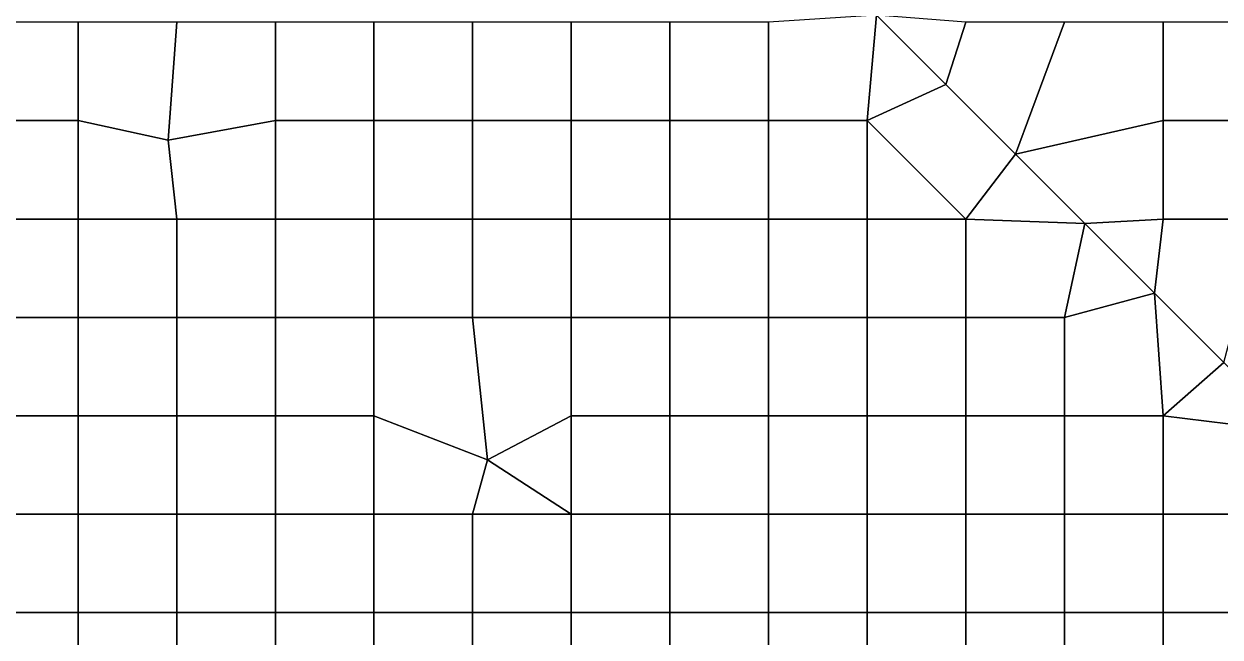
# Model space of a CAD drawing. Extents: x -13 to 39.3, y -26.5 to 20.6.
# Drawn here: x -0.68 to 5.41, y -8.11 to -4.99 of the extents above; entities that cross this region are included whole.
import ezdxf

# ---------------------------------------------------------------- set-up
doc = ezdxf.new("R2010")
doc.units = 0
doc.layers.add('BARS', color=1, linetype='CONTINUOUS')
doc.layers.add('FACES', color=5, linetype='CONTINUOUS')

msp = doc.modelspace()

# ---------------------------------------------------------------- linework, layer by layer
at = {"layer": 'BARS'}
for p, q in [((4.01066, -5.3033), (3.65711, -4.94975)), ((4.01066, -5.3033, 3.3), (3.65711, -4.94975, 3.3)), ((4.36421, -5.65685), (4.01066, -5.3033)), ((4.36421, -5.65685, 3.3), (4.01066, -5.3033, 3.3)), ((4.71777, -6.01041), (4.36421, -5.65685)), ((4.71777, -6.01041, 3.3), (4.36421, -5.65685, 3.3)), ((5.07132, -6.36396), (4.71777, -6.01041)), ((5.07132, -6.36396, 3.3), (4.71777, -6.01041, 3.3)), ((5.42487, -6.71751), (5.07132, -6.36396)), ((5.42487, -6.71751, 3.3), (5.07132, -6.36396, 3.3)), ((1.67721, -7.21249), (1.67721, -7.21249, 0.66)), ((1.67721, -7.21249, 0.66), (1.67721, -7.21249, 1.32)), ((1.67721, -7.21249, 1.32), (1.67721, -7.21249, 1.98)), ((1.67721, -7.21249, 1.98), (1.67721, -7.21249, 2.64)), ((1.67721, -7.21249, 2.64), (1.67721, -7.21249, 3.3))]:
    msp.add_line(p, q, dxfattribs=at)
at = {"layer": 'FACES'}
for points in [[(-0.407065, -4.98608), (-0.909178, -4.98608), (-0.909178, -5.48679), (-0.407065, -5.48679)], [(-0.407065, -4.98608, 3.3), (-0.909178, -4.98608, 3.3), (-0.909178, -5.48679, 3.3), (-0.407065, -5.48679, 3.3)], [(0.095049, -4.98608), (-0.407065, -4.98608), (-0.407065, -5.48679), (0.050862, -5.58614)], [(0.095049, -4.98608, 3.3), (-0.407065, -4.98608, 3.3), (-0.407065, -5.48679, 3.3), (0.050862, -5.58614, 3.3)], [(0.597162, -4.98608), (0.095049, -4.98608), (0.050862, -5.58614), (0.597162, -5.48679)], [(0.597162, -4.98608, 3.3), (0.095049, -4.98608, 3.3), (0.050862, -5.58614, 3.3), (0.597162, -5.48679, 3.3)], [(1.09928, -4.98608), (0.597162, -4.98608), (0.597162, -5.48679), (1.09928, -5.48679)], [(1.09928, -4.98608, 3.3), (0.597162, -4.98608, 3.3), (0.597162, -5.48679, 3.3), (1.09928, -5.48679, 3.3)], [(1.60139, -4.98608), (1.09928, -4.98608), (1.09928, -5.48679), (1.60139, -5.48679)], [(1.60139, -4.98608, 3.3), (1.09928, -4.98608, 3.3), (1.09928, -5.48679, 3.3), (1.60139, -5.48679, 3.3)], [(2.1035, -4.98608), (1.60139, -4.98608), (1.60139, -5.48679), (2.1035, -5.48679)], [(2.1035, -4.98608, 3.3), (1.60139, -4.98608, 3.3), (1.60139, -5.48679, 3.3), (2.1035, -5.48679, 3.3)], [(2.60562, -4.98608), (2.1035, -4.98608), (2.1035, -5.48679), (2.60562, -5.48679)], [(2.60562, -4.98608, 3.3), (2.1035, -4.98608, 3.3), (2.1035, -5.48679, 3.3), (2.60562, -5.48679, 3.3)], [(3.10773, -4.98608), (2.60562, -4.98608), (2.60562, -5.48679), (3.10773, -5.48679)], [(3.10773, -4.98608, 3.3), (2.60562, -4.98608, 3.3), (2.60562, -5.48679, 3.3), (3.10773, -5.48679, 3.3)], [(3.60984, -5.48679), (3.65711, -4.94975), (3.10773, -4.98608), (3.10773, -5.48679)], [(3.60984, -5.48679, 3.3), (3.65711, -4.94975, 3.3), (3.10773, -4.98608, 3.3), (3.10773, -5.48679, 3.3)], [(4.01066, -5.3033), (3.65711, -4.94975), (3.60984, -5.48679)], [(4.01066, -5.3033, 3.3), (3.65711, -4.94975, 3.3), (3.60984, -5.48679, 3.3)], [(4.11196, -4.98608), (3.65711, -4.94975), (4.01066, -5.3033)], [(4.01066, -5.3033, 0.66), (4.01066, -5.3033), (3.65711, -4.94975), (3.65711, -4.94975, 0.66)], [(4.01066, -5.3033, 0.66), (3.65711, -4.94975, 0.66), (3.65711, -4.94975, 1.32), (4.01066, -5.3033, 1.32)], [(4.01066, -5.3033, 1.32), (3.65711, -4.94975, 1.32), (3.65711, -4.94975, 1.98), (4.01066, -5.3033, 1.98)], [(4.01066, -5.3033, 1.98), (3.65711, -4.94975, 1.98), (3.65711, -4.94975, 2.64), (4.01066, -5.3033, 2.64)], [(4.01066, -5.3033, 2.64), (3.65711, -4.94975, 2.64), (3.65711, -4.94975, 3.3), (4.01066, -5.3033, 3.3)], [(4.11196, -4.98608, 3.3), (3.65711, -4.94975, 3.3), (4.01066, -5.3033, 3.3)], [(4.61407, -4.98608), (4.11196, -4.98608), (4.01066, -5.3033), (4.36421, -5.65685)], [(4.61407, -4.98608, 3.3), (4.11196, -4.98608, 3.3), (4.01066, -5.3033, 3.3), (4.36421, -5.65685, 3.3)], [(5.11618, -4.98608), (4.61407, -4.98608), (4.36421, -5.65685), (5.11618, -5.48679)], [(5.11618, -4.98608, 3.3), (4.61407, -4.98608, 3.3), (4.36421, -5.65685, 3.3), (5.11618, -5.48679, 3.3)], [(5.6183, -4.98608), (5.11618, -4.98608), (5.11618, -5.48679), (5.6183, -5.48679)], [(5.6183, -4.98608, 3.3), (5.11618, -4.98608, 3.3), (5.11618, -5.48679, 3.3), (5.6183, -5.48679, 3.3)], [(4.36421, -5.65685), (4.01066, -5.3033), (3.60984, -5.48679), (4.11196, -5.9875)], [(4.36421, -5.65685, 3.3), (4.01066, -5.3033, 3.3), (3.60984, -5.48679, 3.3), (4.11196, -5.9875, 3.3)], [(4.36421, -5.65685, 0.66), (4.36421, -5.65685), (4.01066, -5.3033), (4.01066, -5.3033, 0.66)], [(4.36421, -5.65685, 0.66), (4.01066, -5.3033, 0.66), (4.01066, -5.3033, 1.32), (4.36421, -5.65685, 1.32)], [(4.36421, -5.65685, 1.32), (4.01066, -5.3033, 1.32), (4.01066, -5.3033, 1.98), (4.36421, -5.65685, 1.98)], [(4.36421, -5.65685, 1.98), (4.01066, -5.3033, 1.98), (4.01066, -5.3033, 2.64), (4.36421, -5.65685, 2.64)], [(4.36421, -5.65685, 2.64), (4.01066, -5.3033, 2.64), (4.01066, -5.3033, 3.3), (4.36421, -5.65685, 3.3)], [(-0.407065, -5.48679), (-0.909178, -5.48679), (-0.909178, -5.9875), (-0.407065, -5.9875)], [(-0.407065, -5.48679, 3.3), (-0.909178, -5.48679, 3.3), (-0.909178, -5.9875, 3.3), (-0.407065, -5.9875, 3.3)], [(0.050862, -5.58614), (-0.407065, -5.48679), (-0.407065, -5.9875), (0.095049, -5.9875)], [(0.050862, -5.58614, 3.3), (-0.407065, -5.48679, 3.3), (-0.407065, -5.9875, 3.3), (0.095049, -5.9875, 3.3)], [(0.597162, -5.48679), (0.050862, -5.58614), (0.095049, -5.9875), (0.597162, -5.9875)], [(0.597162, -5.48679, 3.3), (0.050862, -5.58614, 3.3), (0.095049, -5.9875, 3.3), (0.597162, -5.9875, 3.3)], [(1.09928, -5.48679), (0.597162, -5.48679), (0.597162, -5.9875), (1.09928, -5.9875)], [(1.09928, -5.48679, 3.3), (0.597162, -5.48679, 3.3), (0.597162, -5.9875, 3.3), (1.09928, -5.9875, 3.3)], [(1.60139, -5.48679), (1.09928, -5.48679), (1.09928, -5.9875), (1.60139, -5.9875)], [(1.60139, -5.48679, 3.3), (1.09928, -5.48679, 3.3), (1.09928, -5.9875, 3.3), (1.60139, -5.9875, 3.3)], [(2.1035, -5.48679), (1.60139, -5.48679), (1.60139, -5.9875), (2.1035, -5.9875)], [(2.1035, -5.48679, 3.3), (1.60139, -5.48679, 3.3), (1.60139, -5.9875, 3.3), (2.1035, -5.9875, 3.3)], [(2.60562, -5.48679), (2.1035, -5.48679), (2.1035, -5.9875), (2.60562, -5.9875)], [(2.60562, -5.48679, 3.3), (2.1035, -5.48679, 3.3), (2.1035, -5.9875, 3.3), (2.60562, -5.9875, 3.3)], [(3.10773, -5.48679), (2.60562, -5.48679), (2.60562, -5.9875), (3.10773, -5.9875)], [(3.10773, -5.48679, 3.3), (2.60562, -5.48679, 3.3), (2.60562, -5.9875, 3.3), (3.10773, -5.9875, 3.3)], [(3.60984, -5.48679), (3.10773, -5.48679), (3.10773, -5.9875), (3.60984, -5.9875)], [(3.60984, -5.48679, 3.3), (3.10773, -5.48679, 3.3), (3.10773, -5.9875, 3.3), (3.60984, -5.9875, 3.3)], [(4.11196, -5.9875), (3.60984, -5.48679), (3.60984, -5.9875)], [(4.11196, -5.9875, 3.3), (3.60984, -5.48679, 3.3), (3.60984, -5.9875, 3.3)], [(5.11618, -5.48679), (4.36421, -5.65685), (4.71777, -6.01041), (5.11618, -5.9875)], [(5.11618, -5.48679, 3.3), (4.36421, -5.65685, 3.3), (4.71777, -6.01041, 3.3), (5.11618, -5.9875, 3.3)], [(5.6183, -5.48679), (5.11618, -5.48679), (5.11618, -5.9875), (5.6183, -5.9875)], [(5.6183, -5.48679, 3.3), (5.11618, -5.48679, 3.3), (5.11618, -5.9875, 3.3), (5.6183, -5.9875, 3.3)], [(4.71777, -6.01041), (4.36421, -5.65685), (4.11196, -5.9875)], [(4.71777, -6.01041, 3.3), (4.36421, -5.65685, 3.3), (4.11196, -5.9875, 3.3)], [(4.71777, -6.01041, 0.66), (4.71777, -6.01041), (4.36421, -5.65685), (4.36421, -5.65685, 0.66)], [(4.71777, -6.01041, 0.66), (4.36421, -5.65685, 0.66), (4.36421, -5.65685, 1.32), (4.71777, -6.01041, 1.32)], [(4.71777, -6.01041, 1.32), (4.36421, -5.65685, 1.32), (4.36421, -5.65685, 1.98), (4.71777, -6.01041, 1.98)], [(4.71777, -6.01041, 1.98), (4.36421, -5.65685, 1.98), (4.36421, -5.65685, 2.64), (4.71777, -6.01041, 2.64)], [(4.71777, -6.01041, 2.64), (4.36421, -5.65685, 2.64), (4.36421, -5.65685, 3.3), (4.71777, -6.01041, 3.3)], [(-0.407065, -5.9875), (-0.909178, -5.9875), (-0.909178, -6.4882), (-0.407065, -6.4882)], [(-0.407065, -5.9875, 3.3), (-0.909178, -5.9875, 3.3), (-0.909178, -6.4882, 3.3), (-0.407065, -6.4882, 3.3)], [(0.095049, -5.9875), (-0.407065, -5.9875), (-0.407065, -6.4882), (0.095049, -6.4882)], [(0.095049, -5.9875, 3.3), (-0.407065, -5.9875, 3.3), (-0.407065, -6.4882, 3.3), (0.095049, -6.4882, 3.3)], [(0.597162, -5.9875), (0.095049, -5.9875), (0.095049, -6.4882), (0.597162, -6.4882)], [(0.597162, -5.9875, 3.3), (0.095049, -5.9875, 3.3), (0.095049, -6.4882, 3.3), (0.597162, -6.4882, 3.3)], [(1.09928, -5.9875), (0.597162, -5.9875), (0.597162, -6.4882), (1.09928, -6.4882)], [(1.09928, -5.9875, 3.3), (0.597162, -5.9875, 3.3), (0.597162, -6.4882, 3.3), (1.09928, -6.4882, 3.3)], [(1.60139, -5.9875), (1.09928, -5.9875), (1.09928, -6.4882), (1.60139, -6.4882)], [(1.60139, -5.9875, 3.3), (1.09928, -5.9875, 3.3), (1.09928, -6.4882, 3.3), (1.60139, -6.4882, 3.3)], [(2.1035, -5.9875), (1.60139, -5.9875), (1.60139, -6.4882), (2.1035, -6.4882)], [(2.1035, -5.9875, 3.3), (1.60139, -5.9875, 3.3), (1.60139, -6.4882, 3.3), (2.1035, -6.4882, 3.3)], [(2.60562, -5.9875), (2.1035, -5.9875), (2.1035, -6.4882), (2.60562, -6.4882)], [(2.60562, -5.9875, 3.3), (2.1035, -5.9875, 3.3), (2.1035, -6.4882, 3.3), (2.60562, -6.4882, 3.3)], [(3.10773, -5.9875), (2.60562, -5.9875), (2.60562, -6.4882), (3.10773, -6.4882)], [(3.10773, -5.9875, 3.3), (2.60562, -5.9875, 3.3), (2.60562, -6.4882, 3.3), (3.10773, -6.4882, 3.3)], [(3.60984, -5.9875), (3.10773, -5.9875), (3.10773, -6.4882), (3.60984, -6.4882)], [(3.60984, -5.9875, 3.3), (3.10773, -5.9875, 3.3), (3.10773, -6.4882, 3.3), (3.60984, -6.4882, 3.3)], [(4.11196, -5.9875), (3.60984, -5.9875), (3.60984, -6.4882), (4.11196, -6.4882)], [(4.11196, -5.9875, 3.3), (3.60984, -5.9875, 3.3), (3.60984, -6.4882, 3.3), (4.11196, -6.4882, 3.3)], [(4.71777, -6.01041), (4.11196, -5.9875), (4.11196, -6.4882), (4.61407, -6.4882)], [(4.71777, -6.01041, 3.3), (4.11196, -5.9875, 3.3), (4.11196, -6.4882, 3.3), (4.61407, -6.4882, 3.3)], [(5.07132, -6.36396), (4.71777, -6.01041), (4.61407, -6.4882)], [(5.07132, -6.36396, 3.3), (4.71777, -6.01041, 3.3), (4.61407, -6.4882, 3.3)], [(5.07132, -6.36396), (5.11618, -5.9875), (4.71777, -6.01041)], [(5.07132, -6.36396, 3.3), (5.11618, -5.9875, 3.3), (4.71777, -6.01041, 3.3)], [(5.07132, -6.36396, 0.66), (5.07132, -6.36396), (4.71777, -6.01041), (4.71777, -6.01041, 0.66)], [(5.07132, -6.36396, 0.66), (4.71777, -6.01041, 0.66), (4.71777, -6.01041, 1.32), (5.07132, -6.36396, 1.32)], [(5.07132, -6.36396, 1.32), (4.71777, -6.01041, 1.32), (4.71777, -6.01041, 1.98), (5.07132, -6.36396, 1.98)], [(5.07132, -6.36396, 1.98), (4.71777, -6.01041, 1.98), (4.71777, -6.01041, 2.64), (5.07132, -6.36396, 2.64)], [(5.07132, -6.36396, 2.64), (4.71777, -6.01041, 2.64), (4.71777, -6.01041, 3.3), (5.07132, -6.36396, 3.3)], [(5.42487, -6.71751), (5.6183, -5.9875), (5.11618, -5.9875), (5.07132, -6.36396)], [(5.42487, -6.71751, 3.3), (5.6183, -5.9875, 3.3), (5.11618, -5.9875, 3.3), (5.07132, -6.36396, 3.3)], [(5.11618, -6.98891), (5.07132, -6.36396), (4.61407, -6.4882), (4.61407, -6.98891)], [(5.11618, -6.98891, 3.3), (5.07132, -6.36396, 3.3), (4.61407, -6.4882, 3.3), (4.61407, -6.98891, 3.3)], [(5.42487, -6.71751), (5.07132, -6.36396), (5.11618, -6.98891)], [(5.42487, -6.71751, 0.66), (5.42487, -6.71751), (5.07132, -6.36396), (5.07132, -6.36396, 0.66)], [(5.42487, -6.71751, 0.66), (5.07132, -6.36396, 0.66), (5.07132, -6.36396, 1.32), (5.42487, -6.71751, 1.32)], [(5.42487, -6.71751, 1.32), (5.07132, -6.36396, 1.32), (5.07132, -6.36396, 1.98), (5.42487, -6.71751, 1.98)], [(5.42487, -6.71751, 1.98), (5.07132, -6.36396, 1.98), (5.07132, -6.36396, 2.64), (5.42487, -6.71751, 2.64)], [(5.42487, -6.71751, 2.64), (5.07132, -6.36396, 2.64), (5.07132, -6.36396, 3.3), (5.42487, -6.71751, 3.3)], [(5.42487, -6.71751, 3.3), (5.07132, -6.36396, 3.3), (5.11618, -6.98891, 3.3)], [(-0.407065, -6.4882), (-0.909178, -6.4882), (-0.909178, -6.98891), (-0.407065, -6.98891)], [(-0.407065, -6.4882, 3.3), (-0.909178, -6.4882, 3.3), (-0.909178, -6.98891, 3.3), (-0.407065, -6.98891, 3.3)], [(0.095049, -6.4882), (-0.407065, -6.4882), (-0.407065, -6.98891), (0.095049, -6.98891)], [(0.095049, -6.4882, 3.3), (-0.407065, -6.4882, 3.3), (-0.407065, -6.98891, 3.3), (0.095049, -6.98891, 3.3)], [(0.597162, -6.4882), (0.095049, -6.4882), (0.095049, -6.98891), (0.597162, -6.98891)], [(0.597162, -6.4882, 3.3), (0.095049, -6.4882, 3.3), (0.095049, -6.98891, 3.3), (0.597162, -6.98891, 3.3)], [(1.09928, -6.4882), (0.597162, -6.4882), (0.597162, -6.98891), (1.09928, -6.98891)], [(1.09928, -6.4882, 3.3), (0.597162, -6.4882, 3.3), (0.597162, -6.98891, 3.3), (1.09928, -6.98891, 3.3)], [(1.67721, -7.21249), (1.60139, -6.4882), (1.09928, -6.4882), (1.09928, -6.98891)], [(1.67721, -7.21249, 3.3), (1.60139, -6.4882, 3.3), (1.09928, -6.4882, 3.3), (1.09928, -6.98891, 3.3)], [(2.1035, -6.98891), (2.1035, -6.4882), (1.60139, -6.4882), (1.67721, -7.21249)], [(2.1035, -6.98891, 3.3), (2.1035, -6.4882, 3.3), (1.60139, -6.4882, 3.3), (1.67721, -7.21249, 3.3)], [(2.60562, -6.4882), (2.1035, -6.4882), (2.1035, -6.98891), (2.60562, -6.98891)], [(2.60562, -6.4882, 3.3), (2.1035, -6.4882, 3.3), (2.1035, -6.98891, 3.3), (2.60562, -6.98891, 3.3)], [(3.10773, -6.4882), (2.60562, -6.4882), (2.60562, -6.98891), (3.10773, -6.98891)], [(3.10773, -6.4882, 3.3), (2.60562, -6.4882, 3.3), (2.60562, -6.98891, 3.3), (3.10773, -6.98891, 3.3)], [(3.60984, -6.4882), (3.10773, -6.4882), (3.10773, -6.98891), (3.60984, -6.98891)], [(3.60984, -6.4882, 3.3), (3.10773, -6.4882, 3.3), (3.10773, -6.98891, 3.3), (3.60984, -6.98891, 3.3)], [(4.11196, -6.4882), (3.60984, -6.4882), (3.60984, -6.98891), (4.11196, -6.98891)], [(4.11196, -6.4882, 3.3), (3.60984, -6.4882, 3.3), (3.60984, -6.98891, 3.3), (4.11196, -6.98891, 3.3)], [(4.61407, -6.4882), (4.11196, -6.4882), (4.11196, -6.98891), (4.61407, -6.98891)], [(4.61407, -6.4882, 3.3), (4.11196, -6.4882, 3.3), (4.11196, -6.98891, 3.3), (4.61407, -6.98891, 3.3)], [(5.77843, -7.07107), (5.42487, -6.71751), (5.11618, -6.98891)], [(5.77843, -7.07107, 3.3), (5.42487, -6.71751, 3.3), (5.11618, -6.98891, 3.3)], [(-0.407065, -6.98891), (-0.909178, -6.98891), (-0.909178, -7.48962), (-0.407065, -7.48962)], [(-0.407065, -6.98891, 3.3), (-0.909178, -6.98891, 3.3), (-0.909178, -7.48962, 3.3), (-0.407065, -7.48962, 3.3)], [(0.095049, -6.98891), (-0.407065, -6.98891), (-0.407065, -7.48962), (0.095049, -7.48962)], [(0.095049, -6.98891, 3.3), (-0.407065, -6.98891, 3.3), (-0.407065, -7.48962, 3.3), (0.095049, -7.48962, 3.3)], [(0.597162, -6.98891), (0.095049, -6.98891), (0.095049, -7.48962), (0.597162, -7.48962)], [(0.597162, -6.98891, 3.3), (0.095049, -6.98891, 3.3), (0.095049, -7.48962, 3.3), (0.597162, -7.48962, 3.3)], [(1.09928, -6.98891), (0.597162, -6.98891), (0.597162, -7.48962), (1.09928, -7.48962)], [(1.09928, -6.98891, 3.3), (0.597162, -6.98891, 3.3), (0.597162, -7.48962, 3.3), (1.09928, -7.48962, 3.3)], [(1.67721, -7.21249), (1.09928, -6.98891), (1.09928, -7.48962), (1.60139, -7.48962)], [(1.67721, -7.21249, 3.3), (1.09928, -6.98891, 3.3), (1.09928, -7.48962, 3.3), (1.60139, -7.48962, 3.3)], [(2.1035, -7.48962), (2.1035, -6.98891), (1.67721, -7.21249)], [(2.1035, -7.48962, 3.3), (2.1035, -6.98891, 3.3), (1.67721, -7.21249, 3.3)], [(2.60562, -6.98891), (2.1035, -6.98891), (2.1035, -7.48962), (2.60562, -7.48962)], [(2.60562, -6.98891, 3.3), (2.1035, -6.98891, 3.3), (2.1035, -7.48962, 3.3), (2.60562, -7.48962, 3.3)], [(3.10773, -6.98891), (2.60562, -6.98891), (2.60562, -7.48962), (3.10773, -7.48962)], [(3.10773, -6.98891, 3.3), (2.60562, -6.98891, 3.3), (2.60562, -7.48962, 3.3), (3.10773, -7.48962, 3.3)], [(3.60984, -6.98891), (3.10773, -6.98891), (3.10773, -7.48962), (3.60984, -7.48962)], [(3.60984, -6.98891, 3.3), (3.10773, -6.98891, 3.3), (3.10773, -7.48962, 3.3), (3.60984, -7.48962, 3.3)], [(4.11196, -6.98891), (3.60984, -6.98891), (3.60984, -7.48962), (4.11196, -7.48962)], [(4.11196, -6.98891, 3.3), (3.60984, -6.98891, 3.3), (3.60984, -7.48962, 3.3), (4.11196, -7.48962, 3.3)], [(4.61407, -6.98891), (4.11196, -6.98891), (4.11196, -7.48962), (4.61407, -7.48962)], [(4.61407, -6.98891, 3.3), (4.11196, -6.98891, 3.3), (4.11196, -7.48962, 3.3), (4.61407, -7.48962, 3.3)], [(5.11618, -6.98891), (4.61407, -6.98891), (4.61407, -7.48962), (5.11618, -7.48962)], [(5.11618, -6.98891, 3.3), (4.61407, -6.98891, 3.3), (4.61407, -7.48962, 3.3), (5.11618, -7.48962, 3.3)], [(5.6183, -7.48962), (5.77843, -7.07107), (5.11618, -6.98891), (5.11618, -7.48962)], [(5.6183, -7.48962, 3.3), (5.77843, -7.07107, 3.3), (5.11618, -6.98891, 3.3), (5.11618, -7.48962, 3.3)], [(2.1035, -7.48962), (1.67721, -7.21249), (1.60139, -7.48962)], [(2.1035, -7.48962, 3.3), (1.67721, -7.21249, 3.3), (1.60139, -7.48962, 3.3)], [(-0.407065, -7.48962), (-0.909178, -7.48962), (-0.909178, -7.99033), (-0.407065, -7.99033)], [(-0.407065, -7.48962, 3.3), (-0.909178, -7.48962, 3.3), (-0.909178, -7.99033, 3.3), (-0.407065, -7.99033, 3.3)], [(0.095049, -7.48962), (-0.407065, -7.48962), (-0.407065, -7.99033), (0.095049, -7.99033)], [(0.095049, -7.48962, 3.3), (-0.407065, -7.48962, 3.3), (-0.407065, -7.99033, 3.3), (0.095049, -7.99033, 3.3)], [(0.597162, -7.48962), (0.095049, -7.48962), (0.095049, -7.99033), (0.597162, -7.99033)], [(0.597162, -7.48962, 3.3), (0.095049, -7.48962, 3.3), (0.095049, -7.99033, 3.3), (0.597162, -7.99033, 3.3)], [(1.09928, -7.48962), (0.597162, -7.48962), (0.597162, -7.99033), (1.09928, -7.99033)], [(1.09928, -7.48962, 3.3), (0.597162, -7.48962, 3.3), (0.597162, -7.99033, 3.3), (1.09928, -7.99033, 3.3)], [(1.60139, -7.48962), (1.09928, -7.48962), (1.09928, -7.99033), (1.60139, -7.99033)], [(1.60139, -7.48962, 3.3), (1.09928, -7.48962, 3.3), (1.09928, -7.99033, 3.3), (1.60139, -7.99033, 3.3)], [(2.1035, -7.48962), (1.60139, -7.48962), (1.60139, -7.99033), (2.1035, -7.99033)], [(2.1035, -7.48962, 3.3), (1.60139, -7.48962, 3.3), (1.60139, -7.99033, 3.3), (2.1035, -7.99033, 3.3)], [(2.60562, -7.48962), (2.1035, -7.48962), (2.1035, -7.99033), (2.60562, -7.99033)], [(2.60562, -7.48962, 3.3), (2.1035, -7.48962, 3.3), (2.1035, -7.99033, 3.3), (2.60562, -7.99033, 3.3)], [(3.10773, -7.48962), (2.60562, -7.48962), (2.60562, -7.99033), (3.10773, -7.99033)], [(3.10773, -7.48962, 3.3), (2.60562, -7.48962, 3.3), (2.60562, -7.99033, 3.3), (3.10773, -7.99033, 3.3)], [(3.60984, -7.48962), (3.10773, -7.48962), (3.10773, -7.99033), (3.60984, -7.99033)], [(3.60984, -7.48962, 3.3), (3.10773, -7.48962, 3.3), (3.10773, -7.99033, 3.3), (3.60984, -7.99033, 3.3)], [(4.11196, -7.48962), (3.60984, -7.48962), (3.60984, -7.99033), (4.11196, -7.99033)], [(4.11196, -7.48962, 3.3), (3.60984, -7.48962, 3.3), (3.60984, -7.99033, 3.3), (4.11196, -7.99033, 3.3)], [(4.61407, -7.48962), (4.11196, -7.48962), (4.11196, -7.99033), (4.61407, -7.99033)], [(4.61407, -7.48962, 3.3), (4.11196, -7.48962, 3.3), (4.11196, -7.99033, 3.3), (4.61407, -7.99033, 3.3)], [(5.11618, -7.48962), (4.61407, -7.48962), (4.61407, -7.99033), (5.11618, -7.99033)], [(5.11618, -7.48962, 3.3), (4.61407, -7.48962, 3.3), (4.61407, -7.99033, 3.3), (5.11618, -7.99033, 3.3)], [(5.6183, -7.48962), (5.11618, -7.48962), (5.11618, -7.99033), (5.6183, -7.99033)], [(5.6183, -7.48962, 3.3), (5.11618, -7.48962, 3.3), (5.11618, -7.99033, 3.3), (5.6183, -7.99033, 3.3)], [(-0.407065, -7.99033), (-0.909178, -7.99033), (-0.909178, -8.49103), (-0.407065, -8.49103)], [(-0.407065, -7.99033, 3.3), (-0.909178, -7.99033, 3.3), (-0.909178, -8.49103, 3.3), (-0.407065, -8.49103, 3.3)], [(0.095049, -7.99033), (-0.407065, -7.99033), (-0.407065, -8.49103), (0.095049, -8.49103)], [(0.095049, -7.99033, 3.3), (-0.407065, -7.99033, 3.3), (-0.407065, -8.49103, 3.3), (0.095049, -8.49103, 3.3)], [(0.597162, -7.99033), (0.095049, -7.99033), (0.095049, -8.49103), (0.597162, -8.49103)], [(0.597162, -7.99033, 3.3), (0.095049, -7.99033, 3.3), (0.095049, -8.49103, 3.3), (0.597162, -8.49103, 3.3)], [(1.09928, -7.99033), (0.597162, -7.99033), (0.597162, -8.49103), (1.09928, -8.49103)], [(1.09928, -7.99033, 3.3), (0.597162, -7.99033, 3.3), (0.597162, -8.49103, 3.3), (1.09928, -8.49103, 3.3)], [(1.60139, -7.99033), (1.09928, -7.99033), (1.09928, -8.49103), (1.60139, -8.49103)], [(1.60139, -7.99033, 3.3), (1.09928, -7.99033, 3.3), (1.09928, -8.49103, 3.3), (1.60139, -8.49103, 3.3)], [(2.1035, -7.99033), (1.60139, -7.99033), (1.60139, -8.49103), (2.1035, -8.49103)], [(2.1035, -7.99033, 3.3), (1.60139, -7.99033, 3.3), (1.60139, -8.49103, 3.3), (2.1035, -8.49103, 3.3)], [(2.60562, -7.99033), (2.1035, -7.99033), (2.1035, -8.49103), (2.60562, -8.49103)], [(2.60562, -7.99033, 3.3), (2.1035, -7.99033, 3.3), (2.1035, -8.49103, 3.3), (2.60562, -8.49103, 3.3)], [(3.10773, -7.99033), (2.60562, -7.99033), (2.60562, -8.49103), (3.10773, -8.49103)], [(3.10773, -7.99033, 3.3), (2.60562, -7.99033, 3.3), (2.60562, -8.49103, 3.3), (3.10773, -8.49103, 3.3)], [(3.60984, -7.99033), (3.10773, -7.99033), (3.10773, -8.49103), (3.60984, -8.49103)], [(3.60984, -7.99033, 3.3), (3.10773, -7.99033, 3.3), (3.10773, -8.49103, 3.3), (3.60984, -8.49103, 3.3)], [(4.11196, -7.99033), (3.60984, -7.99033), (3.60984, -8.49103), (4.11196, -8.49103)], [(4.11196, -7.99033, 3.3), (3.60984, -7.99033, 3.3), (3.60984, -8.49103, 3.3), (4.11196, -8.49103, 3.3)], [(4.61407, -7.99033), (4.11196, -7.99033), (4.11196, -8.49103), (4.61407, -8.49103)], [(4.61407, -7.99033, 3.3), (4.11196, -7.99033, 3.3), (4.11196, -8.49103, 3.3), (4.61407, -8.49103, 3.3)], [(5.11618, -7.99033), (4.61407, -7.99033), (4.61407, -8.49103), (5.11618, -8.49103)], [(5.11618, -7.99033, 3.3), (4.61407, -7.99033, 3.3), (4.61407, -8.49103, 3.3), (5.11618, -8.49103, 3.3)], [(5.6183, -7.99033), (5.11618, -7.99033), (5.11618, -8.49103), (5.6183, -8.49103)], [(5.6183, -7.99033, 3.3), (5.11618, -7.99033, 3.3), (5.11618, -8.49103, 3.3), (5.6183, -8.49103, 3.3)]]:
    msp.add_3dface(points, dxfattribs=at)

doc.saveas('drawing.dxf')
